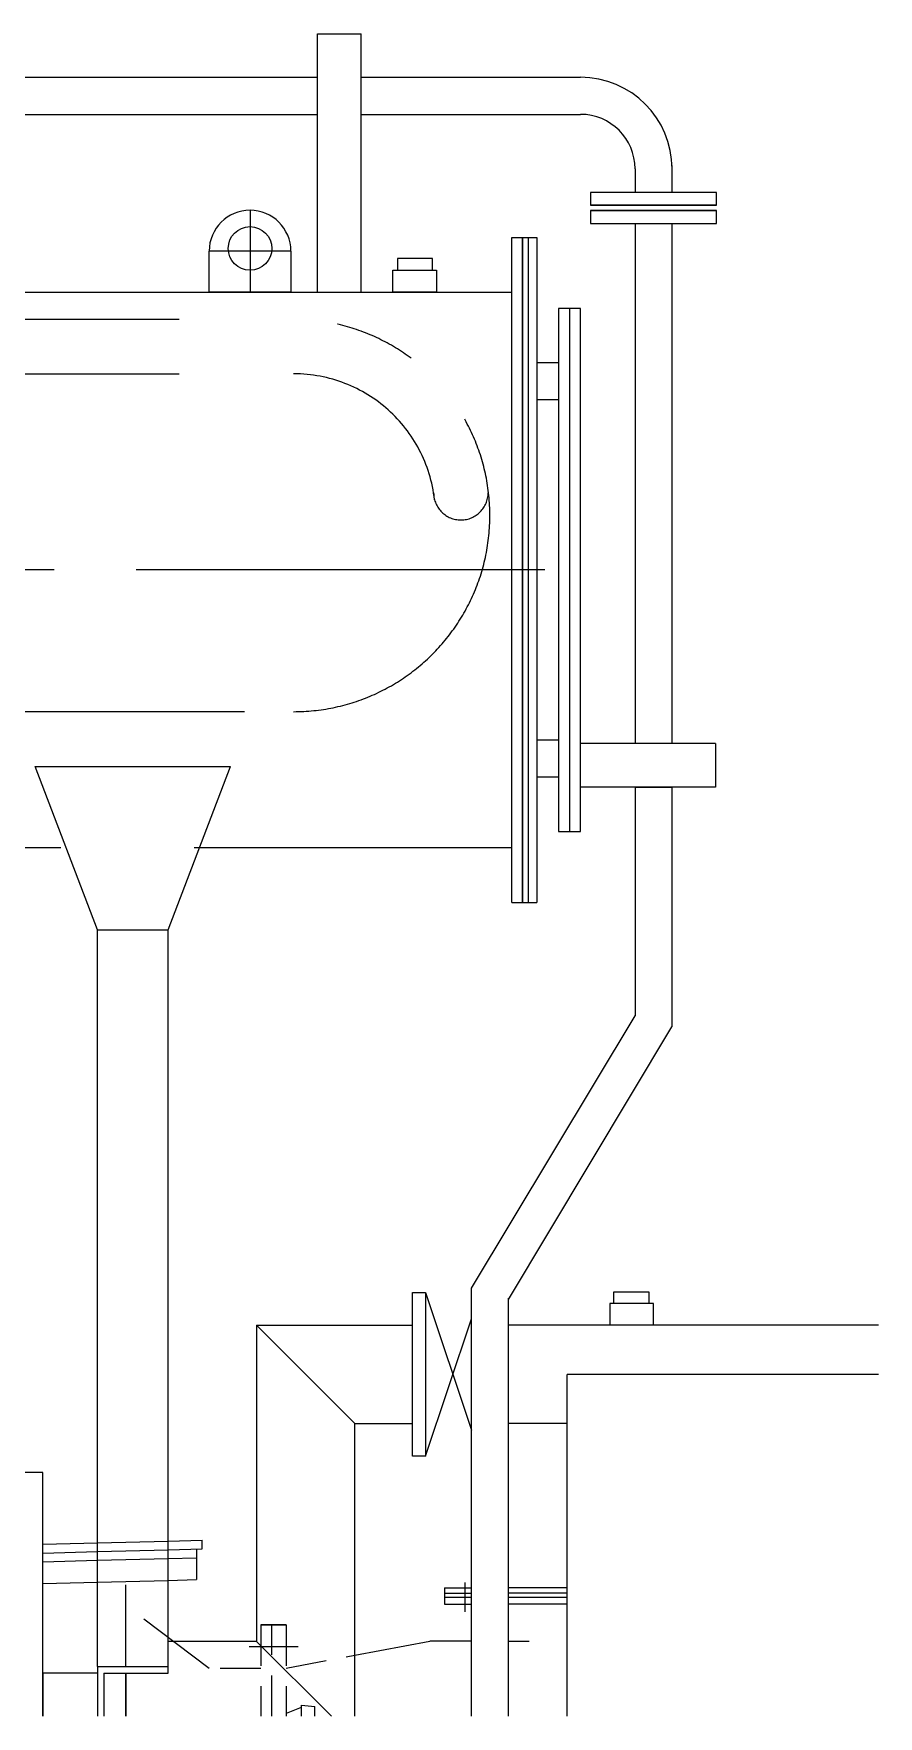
# Model space of a CAD drawing. Header units: millimetres. Extents: x 194891 to 196961, y -80239 to -78518.
# Drawn here: x 196186 to 196961, y -80239 to -78695 of the extents above; entities that cross this region are included whole.
import ezdxf

# ---------------------------------------------------------------- set-up
doc = ezdxf.new("R2010")
doc.units = ezdxf.units.MM
doc.header["$LTSCALE"] = 300
doc.linetypes.add('CENTER', pattern=[2, 1.25, -0.25, 0.25, -0.25])
doc.linetypes.add('HIDDEN', pattern=[0.375, 0.25, -0.125])
for name, color, linetype, lineweight in [('CENTRE', 4, 'CENTER', 18), ('HIDDEN', 4, 'HIDDEN', 13), ('Layer1', 2, 'Continuous', 18)]:
    doc.layers.add(name, color=color, linetype=linetype, lineweight=lineweight)

# ---------------------------------------------------------------- blocks, each defined once
blk = doc.blocks.new('A$C6D563D5A')
at = {"color": 6}
for p, q in [((-1936.8, -88.7), (-1821.3, -88.7)), ((-1936.8, -100.2), (-1936.8, -88.7)), ((-1821.3, -88.7), (-1821.3, -100.2)), ((-1821.8, -100.2), (-1936.8, -100.2)), ((-1821.3, -100.2), (-1936.8, -100.2)), ((-1936.8, -100.2), (-1821.3, -100.2)), ((-1821.3, -105.2), (-1936.8, -105.2)), ((-1936.8, -105.2), (-1821.3, -105.2)), ((-1936.8, -117.2), (-1936.8, -105.2)), ((-1821.3, -105.2), (-1821.3, -117.2)), ((-1821.3, -117.2), (-1936.8, -117.2))]:
    blk.add_line(p, q, dxfattribs=at)

msp = doc.modelspace()

# ---------------------------------------------------------------- linework, layer by layer
at = {"color": 2, "lineweight": 15}
for p, q in [((196446.2, -78931.8, 1642.4), (196446.2, -78694.8, 1642.4)), ((196446.2, -78694.8, 1642.4), (196486.2, -78694.8, 1642.4)), ((196486.2, -78931.8, 1642.4), (196486.2, -78694.8, 1642.4)), ((196244.2, -79517, -1062.7), (196187.2, -79367, -1062.7)), ((196187.2, -79367, -1062.7), (196366.2, -79367, -1062.7)), ((196309.2, -79517, -1062.7), (196366.2, -79367, -1062.7)), ((196244.2, -79517, -1062.7), (196309.2, -79517, -1062.7))]:
    msp.add_line(p, q, dxfattribs=at)
at = {"color": 6, "lineweight": 15}
for p, q in [((195524.2, -78734.8, 1642.4), (196446.2, -78734.8, 1642.4)), ((196486.2, -78734.8, 1642.4), (196687.3, -78734.8, 1642.4)), ((195524.2, -78768.8, 1642.4), (196446.2, -78768.8, 1642.4)), ((196486.2, -78768.8, 1642.4), (196687.3, -78768.8, 1642.4)), ((196737.3, -78818.8, 1642.4), (196737.3, -78840.5, 1642.4)), ((196771.2, -78815.8, 1642.4), (196771.2, -78840.5, 1642.4)), ((196737.3, -78869, 1642.4), (196737.3, -79346, 1642.4)), ((196771.2, -78869, 1642.4), (196771.2, -79346, 1642.4)), ((196624.2, -79491.8, 1642.4), (196624.2, -78881.8, 1642.4)), ((196624.2, -78881.8, 1642.4), (196647.2, -78881.8, 1642.4)), ((196634.2, -78881.8, 1642.4), (196634.2, -79491.8, 1642.4)), ((196639.2, -78881.8, 1642.4), (196639.2, -79491.8, 1642.4)), ((196647.2, -78881.8, 1642.4), (196647.2, -79491.8, 1642.4)), ((195144.2, -78931.8, 1642.4), (196624.2, -78931.8, 1642.4)), ((196737.3, -79386, 1642.4), (196737.3, -79595.8, 1642.4)), ((196771.2, -79386, 1642.4), (196771.2, -79606, 1642.4)), ((196210.6, -79441.8, 1642.4), (195552.8, -79441.8, 1642.4)), ((196624.2, -79441.8, 1642.4), (196332.8, -79441.8, 1642.4)), ((196624.2, -79491.8, 1642.4), (196647.2, -79491.8, 1642.4)), ((196587.3, -79845.8, -0.2), (196737.3, -79595.8, -0.2)), ((196621.2, -79856, -0.2), (196771.2, -79606, -0.2)), ((196587.3, -80238.5, 1054.1), (196587.3, -79845.8, -0.2)), ((196621.2, -80238.5, 1045.1), (196621.2, -79855, -0.2))]:
    msp.add_line(p, q, dxfattribs=at)
at = {"lineweight": 15}
for p, q in [((196519.3, -78900.9, 1642.4), (196519.3, -78911.8, 1642.4)), ((196549.2, -78900.9, 1642.4), (196519.3, -78900.9, 1642.4)), ((196551.5, -78900.9, 1642.4), (196549.2, -78900.9, 1642.4)), ((196551.5, -78911.8, 1642.4), (196551.5, -78900.9, 1642.4)), ((196515.2, -78931.8, 1642.4), (196515.2, -78911.8, 1642.4)), ((196515.2, -78911.8, 1642.4), (196555.2, -78911.8, 1642.4)), ((196555.2, -78911.8, 1642.4), (196555.2, -78931.8, 1642.4)), ((196555.2, -78931.8, 1642.4), (196515.2, -78931.8, 1642.4)), ((196677.2, -78946.8, 1642.4), (196677.2, -79426.8, 1460.4)), ((196667.2, -78996.8, 1642.4), (196647.2, -78996.8, 1642.4)), ((196667.2, -79030.8, 1642.4), (196647.2, -79030.8, 1642.4)), ((196667.2, -79342.8, 1642.4), (196647.2, -79342.8, 1642.4)), ((196667.2, -79376.8, 1642.4), (196647.2, -79376.8, 1642.4)), ((196737.3, -79386, 1642.4), (196771.2, -79386, 1642.4)), ((196244.2, -80192.8, -1062.7), (196244.2, -79517, -1062.7)), ((196309.2, -80192.8, -1062.7), (196309.2, -79517, -1062.7)), ((196533.2, -79849.8, 24.8), (196545.2, -79849.8, 24.8)), ((196533.2, -79904.8, 24.8), (196533.2, -79849.8, 24.8)), ((196533.2, -79999.8, 24.8), (196533.2, -79849.8, 24.8)), ((196545.2, -79849.8, 24.8), (196587.3, -79975.9, 24.8)), ((196545.2, -79849.8, 24.8), (196545.2, -79999.8, 24.8)), ((196714.2, -79859.8, 24.8), (196714.2, -79879.8, 24.8)), ((196754.2, -79859.8, 24.8), (196714.2, -79859.8, 24.8)), ((196717.9, -79849, 24.8), (196750.1, -79849, 24.8)), ((196717.9, -79859.8, 24.8), (196717.9, -79849, 24.8)), ((196750.1, -79849, 24.8), (196750.1, -79859.8, 24.8)), ((196754.2, -79879.8, 24.8), (196754.2, -79859.8, 24.8)), ((196545.2, -79999.8, 24.8), (196587.3, -79873.7, 24.8)), ((196335.2, -80085.1, -0.2), (196335.2, -80113.1, -0.2)), ((196194.2, -80198.8, -1062.7), (196194.2, -80238.5, -1062.7)), ((196244.2, -80198.8, -1062.7), (196194.2, -80198.8, -1062.7)), ((196244.2, -80192.8, -1062.7), (196309.2, -80192.8, -1062.7)), ((196244.2, -80192.8, -1062.7), (196244.2, -80238.5, -1062.7)), ((196250.2, -80198.8, -1062.7), (196309.2, -80198.8, -1062.7)), ((196250.2, -80198.8, -1062.7), (196250.2, -80238.5, -1062.7)), ((196270.2, -80238.5, -0.2), (196270.2, -80198.8, -0.2)), ((196309.2, -80198.8, -1062.7), (196309.2, -80192.8, -1062.7))]:
    msp.add_line(p, q, dxfattribs=at)
at = {"color": 3, "lineweight": 15}
for p, q in [((196390.2, -79879.8, 24.8), (196418.4, -79879.8, 24.8)), ((196390.2, -79879.8, 24.8), (196533.2, -79879.8, 24.8)), ((196390.2, -79879.8, 24.8), (196390.2, -80169.8, 24.8)), ((196480.2, -79969.8, 24.8), (196390.2, -79879.8, 24.8)), ((196960.5, -79879.8, 24.8), (196621.2, -79879.8, 24.8)), ((196622.3, -79879.8, 24.8), (196621.2, -79879.8, 24.8)), ((196960.5, -79924.8, 24.8), (196675.2, -79924.8, 24.8)), ((196675.2, -80238.5, 814.1), (196675.2, -79924.8, -0.2)), ((196480.2, -79969.8, 24.8), (196533.2, -79969.8, 24.8)), ((196480.2, -80238.5, -0.2), (196480.2, -79969.8, -0.2)), ((196675.2, -79969.8, 24.8), (196621.2, -79969.8, 24.8)), ((196622.3, -79969.8, 24.8), (196621.2, -79969.8, 24.8)), ((196390.2, -80169.8, 24.8), (196309.2, -80169.8, 24.8)), ((196459, -80238.5, 5.7), (196390.2, -80169.8, 24.8))]:
    msp.add_line(p, q, dxfattribs=at)
for p, q in [((196545.2, -79999.8, 24.8), (196533.2, -79999.8, 24.8)), ((196194.2, -80080.7, 1541.2), (196244.2, -80079.4, 1364.4)), ((196194.2, -80088.7, 1541.9), (196244.2, -80087.4, 1365.2)), ((196309.2, -80077.8, 1134.7), (196340.2, -80077, 1025.1)), ((196309.2, -80085.8, 1135.4), (196340.2, -80085, 1025.8)), ((196340.2, -80085, 1025.8), (196340.2, -80077, 1025.1)), ((196194.2, -80096.7, 1542.6), (196244.2, -80095.4, 1365.9)), ((196309.2, -80093.8, 1136.2), (196335.2, -80093.1, 1044.2)), ((196194.2, -80116.8, 1544.5), (196244.2, -80115.5, 1367.7)), ((196309.2, -80113.8, 1138), (196335.2, -80113.1, 1046.1)), ((196562.5, -80120.6, -1.3), (196587.3, -80120.6, -1.3)), ((196562.5, -80120.6, -2.3), (196562.5, -80135.6, -1.3)), ((196675.2, -80120.6, -3.4), (196621.2, -80120.6, -0.2)), ((196562.5, -80125.6, -1.3), (196587.3, -80125.6, -1.3)), ((196587.3, -80129.6, -3), (196562.5, -80129.6, -3)), ((196562.5, -80135.6, -1.3), (196587.3, -80135.6, -1.3)), ((196675.2, -80125.6, -3.4), (196621.2, -80125.6, -0.2)), ((196675.2, -80129.6, -8.2), (196621.2, -80129.6, -0.2)), ((196675.2, -80135.6, -3.4), (196621.2, -80135.6, -0.2)), ((196480.2, -80182.5, 11.3), (196549.2, -80169.6, -3)), ((196587.3, -80169.6, -3), (196549.2, -80169.6, -3)), ((196621.2, -80169.6, -3), (196640.2, -80169.6, -3)), ((196270.2, -80198.8, 24.8), (196270.2, -80238.5, 24.8))]:
    msp.add_line(p, q)
at = {"color": 30, "lineweight": 15}
for p, q in [((196194.2, -80014.8, 24.8), (196169.2, -80014.8, 24.8)), ((196194.2, -80238.5, -0.2), (196194.2, -80014.8, -0.2))]:
    msp.add_line(p, q, dxfattribs=at)
at = {"color": 6, "lineweight": 15, "elevation": 1642.4}
for points in [[(196634.2, -79491.8), (196634.2, -78881.8)], [(196634.2, -78881.8), (196634.2, -79491.8)]]:
    msp.add_lwpolyline(points, dxfattribs=at)
at = {"lineweight": 15, "elevation": 1642.4}
msp.add_lwpolyline([(196421.7, -78894.3), (196421.7, -78931.8), (196346.7, -78931.8), (196346.7, -78894.3)], dxfattribs=at)
msp.add_lwpolyline([(196687.2, -79426.8), (196687.2, -78946.8), (196667.2, -78946.8), (196667.2, -79426.8)], close=True, dxfattribs=at)
at = {"lineweight": 15}
msp.add_circle((196384.2, -78891.8, 1642.4), 20, dxfattribs=at)
at = {"color": 6, "lineweight": 15}
for radius in [84, 50]:
    msp.add_arc((196687.3, -78818.8, 1642.4), radius, 0, 90, dxfattribs=at)
at = {"lineweight": 15}
msp.add_arc((196384.2, -78894.3, 1642.4), 37.5, 0, 180, dxfattribs=at)
at = {"layer": 'CENTRE', "lineweight": 15}
for p, q in [((196384.2, -78856.8, 1642.4), (196384.2, -78931.8, 1642.4)), ((196421.7, -78894.3, 1642.4), (196346.7, -78894.3, 1642.4)), ((196654.6, -79186.8, 1642.4), (194987.4, -79186.8, 1642.4))]:
    msp.add_line(p, q, dxfattribs=at)
at = {"layer": 'CENTRE', "lineweight": 15, "ltscale": 1.2}
msp.add_line((196383.4, -80174.6, 24.8), (196428.4, -80174.6, 24.8), dxfattribs=at)
at = {"layer": 'HIDDEN', "linetype": 'CENTER', "lineweight": 15}
for p, q in [((195344.2, -78956.8, 1642.4), (196379.2, -78956.8, 1642.4)), ((195344.2, -79006.8, 1642.4), (196379.2, -79006.8, 1642.4)), ((196379.2, -79316.8, 1642.4), (195344.2, -79316.8, 1642.4))]:
    msp.add_line(p, q, dxfattribs=at)
at = {"layer": 'HIDDEN', "lineweight": 15, "ltscale": 3}
for p, q in [((196244.2, -80079.4, 1364.4), (196309.2, -80077.8, 1134.7)), ((196244.2, -80087.4, 1365.2), (196309.2, -80085.8, 1135.4)), ((196244.2, -80095.4, 1365.9), (196309.2, -80093.8, 1136.2)), ((196244.2, -80115.5, 1367.7), (196309.2, -80113.8, 1138))]:
    msp.add_line(p, q, dxfattribs=at)
at = {"layer": 'HIDDEN', "lineweight": 15}
for p, q in [((196270.2, -80192.8, -1062.7), (196270.2, -80114.8, -1062.7)), ((196581.1, -80115.7, -2.3), (196581.1, -80142.6, -1.3)), ((196346.6, -80194.6, 24.8), (196270.2, -80136.6, 24.8)), ((196394.2, -80154.6, 24.8), (196417.2, -80154.6, 24.8)), ((196417.2, -80154.6, 24.8), (196394.2, -80154.6, 24.8)), ((196417.6, -80235.6, 307), (196431.5, -80230.2, 307)), ((196417.6, -80235.6, 307), (196431.5, -80230.2, 307)), ((196431.5, -80238.5, 307), (196431.5, -80228.2, 307)), ((196431.5, -80228.2, 307), (196443.6, -80229.5, 307)), ((196443.6, -80238.5, 307), (196443.6, -80229.5, 307)), ((196417.6, -80238.5, 307), (196417.6, -80235.6, 307)), ((196417.6, -80238.5, 307), (196417.6, -80235.6, 307))]:
    msp.add_line(p, q, dxfattribs=at)
at = {"layer": 'HIDDEN', "lineweight": 15, "ltscale": 0.5}
for p, q in [((196394.2, -80154.6, 24.8), (196394.2, -80238.5, 24.8)), ((196404.2, -80238.5, 24.8), (196404.2, -80154.6, 24.8)), ((196417.2, -80154.6, 24.8), (196417.2, -80238.5, 24.8)), ((196417.2, -80194.2, 24.4), (196480.2, -80182.5, 11.3)), ((196394.2, -80194.6, 24.8), (196346.6, -80194.6, 24.8))]:
    msp.add_line(p, q, dxfattribs=at)
at = {"layer": 'HIDDEN', "linetype": 'CENTER', "lineweight": 15}
for radius, start in [(180, 270), (130, 6.3646)]:
    msp.add_arc((196424.2, -79136.8, 1642.4), radius, start, 90, dxfattribs=at)
at = {"layer": 'HIDDEN', "linetype": 'CENTER', "lineweight": 15, "ltscale": 0.5}
msp.add_arc((196577.6, -79115.9, 1642.4), 25, 180.5977, 0, dxfattribs=at)
at = {"layer": 'Layer1', "lineweight": 15}
for p, q in [((196811.2, -79346, 1642.4), (196687.2, -79346, 1642.4)), ((196811.2, -79346, 1642.4), (196811.2, -79386, 1642.4)), ((196811.2, -79386, 1642.4), (196687.2, -79386, 1642.4))]:
    msp.add_line(p, q, dxfattribs=at)

# ---------------------------------------------------------------- block references
at = {"color": 0, "linetype": 'ByBlock', "lineweight": 15, "xscale": -1}
msp.add_blockref('A$C6D563D5A', (194875.2, -78751.8, 1642.4), dxfattribs=at)

doc.saveas('drawing.dxf')
